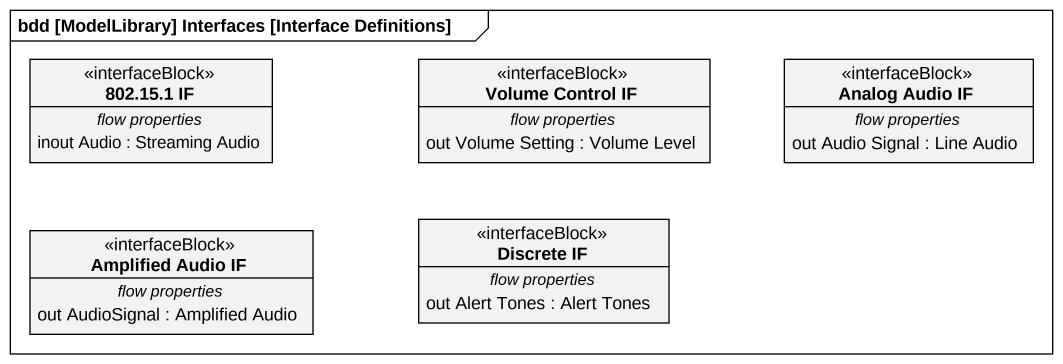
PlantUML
@startuml
mainframe bdd [ModelLibrary] Interfaces [Interface Definitions]
hide circle
hide empty members
class "802.15.1 IF" as c802_15_1_IF <<interfaceBlock>> {
  -- flow properties --
  inout Audio : Streaming Audio
}
class "Volume Control IF" as Volume_Control_IF <<interfaceBlock>> {
  -- flow properties --
  out Volume Setting : Volume Level
}
class "Analog Audio IF" as Analog_Audio_IF <<interfaceBlock>> {
  -- flow properties --
  out Audio Signal : Line Audio
}
class "Amplified Audio IF" as Amplified_Audio_IF <<interfaceBlock>> {
  -- flow properties --
  out AudioSignal : Amplified Audio
}
class "Discrete IF" as Discrete_IF <<interfaceBlock>> {
  -- flow properties --
  out Alert Tones : Alert Tones
}
@enduml
